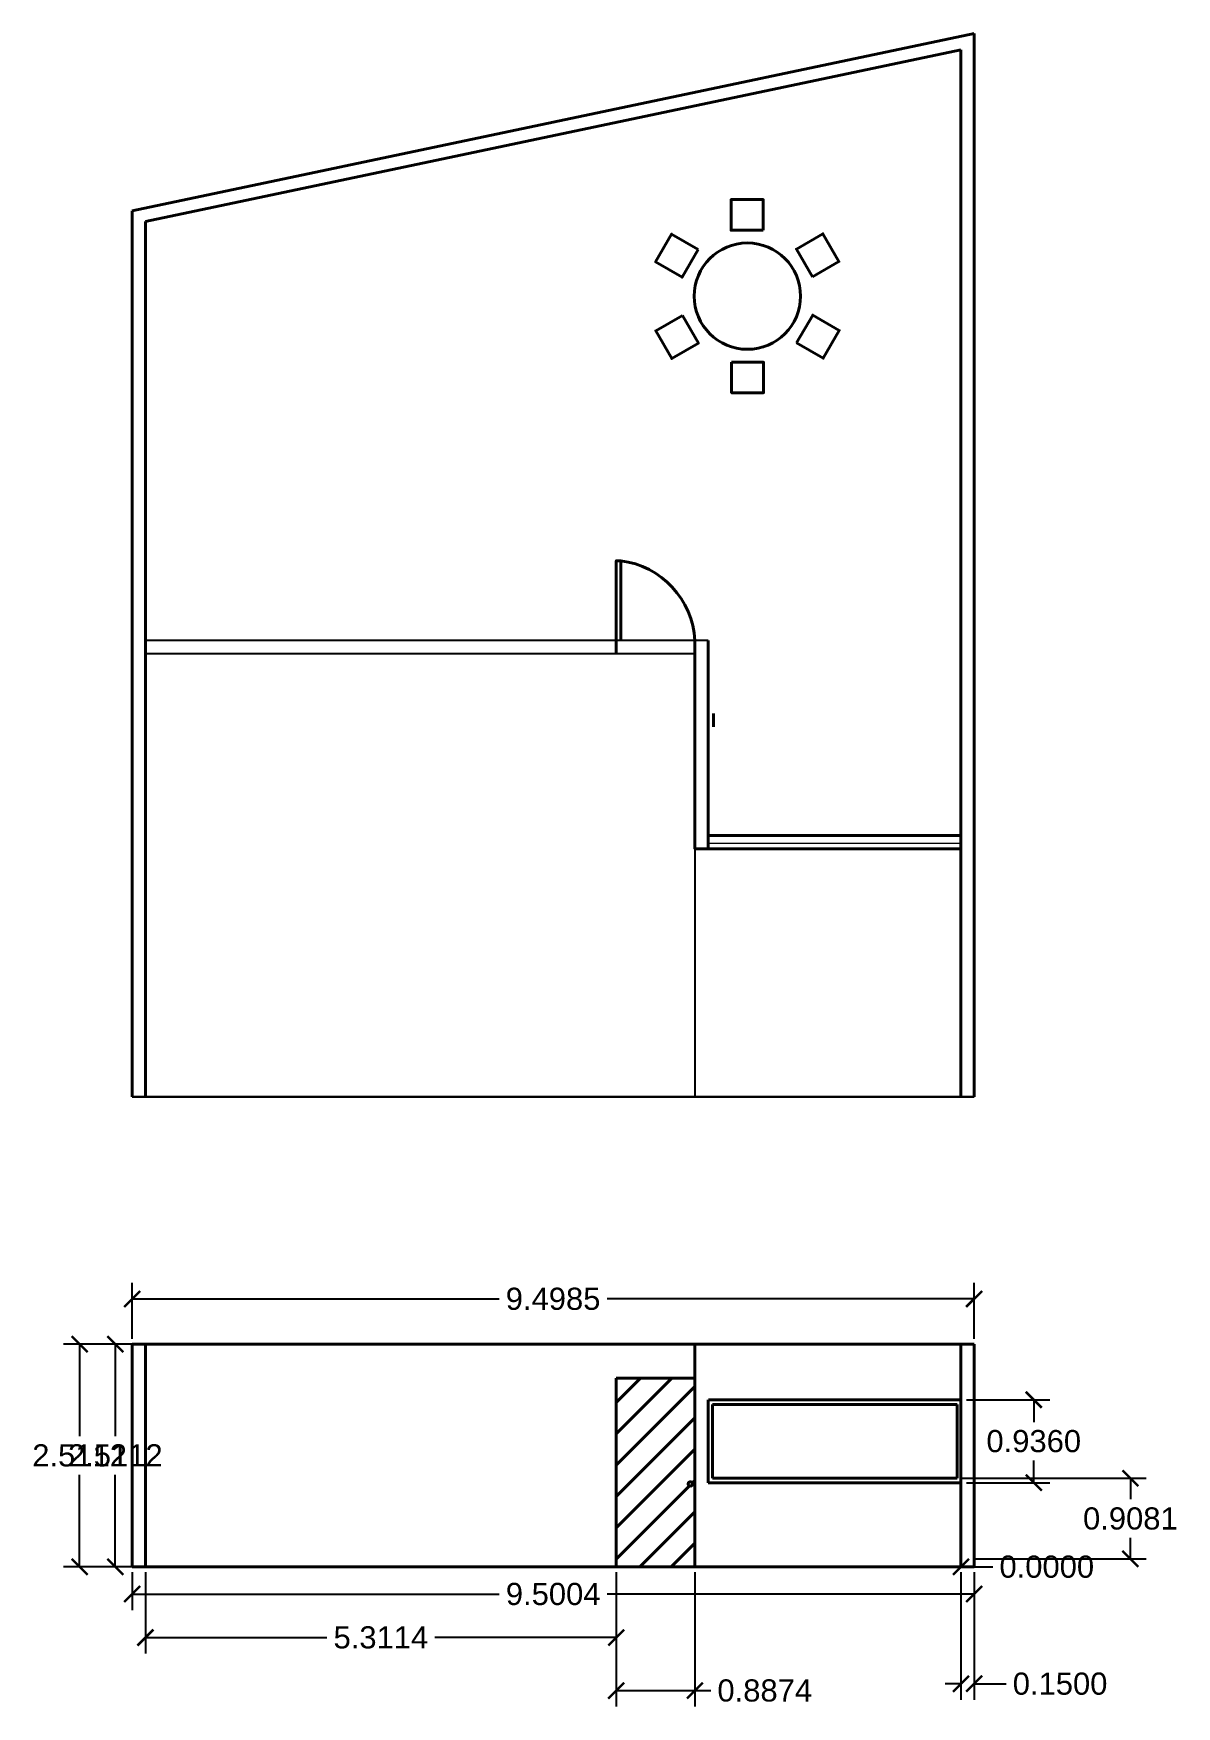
# Model space of a CAD drawing. Header units: millimetres. Extents: x 0 to 12.9, y -6.4 to 12.5.
import ezdxf

# ---------------------------------------------------------------- set-up
doc = ezdxf.new("R2010")
doc.units = ezdxf.units.MM
doc.header["$MEASUREMENT"] = 0
for name, color, linetype, lineweight in [('MUROS', 7, 'Continuous', 40), ('PISOS', 251, 'Continuous', 25), ('VENTANA', 252, 'Continuous', 18)]:
    doc.layers.add(name, color=color, linetype=linetype, lineweight=lineweight)
doc.styles.add('Annotative', font='arial.ttf')
doc.styles.get("Standard").update_dxf_attribs({"font": 'arial.ttf'})
doc.dimstyles.get("Standard").update_dxf_attribs({"dimtxt": 0.25, "dimasz": 0.18, "dimexe": 0.18, "dimexo": 0.0625, "dimgap": 0.09, "dimtad": 0, "dimtih": 1, "dimtoh": 1, "dimdec": 4, "dimzin": 0, "dimdsep": 46, "dimtxsty": 'Standard', "dimblk": 'ARCHTICK', "dimcen": 0.09, "dimadec": 0, "dimazin": 0, "dimtfac": 1, "dimtdec": 4, "dimtofl": 0, "dimtmove": 0, "dimatfit": 3, "dimfxl": 1, "dimtolj": 1, "dimtzin": 0, "dimarcsym": 0})

# ---------------------------------------------------------------- blocks, each defined once
blk = doc.blocks.new('*U6')
at = {"layer": 'MUROS'}
blk.add_lwpolyline([(-0.181, 0.173), (0.181, 0.173), (0.181, -0.173), (-0.181, -0.173)], close=True, dxfattribs=at)
blk = doc.blocks.new('*U8')
at = {"layer": 'MUROS', "color": 0, "linetype": 'ByBlock', "lineweight": -2, "transparency": 16777216}
for p, rotation in [((8.066, 10.444), 180), ((7.272, 9.984), 239.9999999999999), ((8.861, 9.988), 120), ((7.275, 9.066), 299.9999999999999), ((8.864, 9.07), 59.99999999999996)]:
    blk.add_blockref('*U6', p, dxfattribs=dict(at, rotation=rotation))
blk.add_blockref('*U6', (8.07, 8.609), dxfattribs=at)
blk = doc.blocks.new('COMEDOR')
at = {"layer": 'MUROS'}
blk.add_circle((8.068, 9.527), 0.6, dxfattribs=at)
blk.add_blockref('*U8', (0, 0), dxfattribs=at)
blk = doc.blocks.new('_ArchTick')
at = {"color": 0, "linetype": 'ByBlock', "const_width": 0.15}
blk.add_lwpolyline([(-0.5, -0.5), (0.5, 0.5)], dxfattribs=at)
blk = doc.blocks.new('*D23')
at = {"layer": 'Defpoints', "color": 0, "transparency": 16777216}
for p in [(10.626, -1.789), (1.127, -2.3), (10.626, -2.3)]:
    blk.add_point(p, dxfattribs=at)
at = {"layer": 'MUROS', "color": 0, "lineweight": -2, "transparency": 16777216}
for p, q in [((1.127, -2.238), (1.127, -1.609)), ((10.626, -2.238), (10.626, -1.609)), ((1.127, -1.789), (5.266, -1.789)), ((10.626, -1.789), (6.486, -1.789))]:
    blk.add_line(p, q, dxfattribs=at)
at = {"layer": 'MUROS', "color": 0, "lineweight": -2, "transparency": 16777216, "xscale": 0.18, "yscale": 0.18, "zscale": 0.18, "rotation": 180}
blk.add_blockref('_ArchTick', (1.127, -1.789), dxfattribs=at)
at = {"layer": 'MUROS', "color": 0, "lineweight": -2, "transparency": 16777216, "xscale": 0.18, "yscale": 0.18, "zscale": 0.18}
blk.add_blockref('_ArchTick', (10.626, -1.789), dxfattribs=at)
at = {"layer": 'MUROS', "color": 0, "transparency": 16777216, "insert": (5.876, -1.789), "char_height": 0.25, "attachment_point": 5, "style": 'Annotative'}
blk.add_mtext('\\A1;9.4985', dxfattribs=at)
blk = doc.blocks.new('*D25')
at = {"layer": 'Defpoints', "color": 0, "transparency": 16777216}
for p in [(0.937, -2.3), (1.277, -2.3), (1.277, -4.812)]:
    blk.add_point(p, dxfattribs=at)
at = {"layer": 'MUROS', "color": 0, "lineweight": -2, "transparency": 16777216}
for p, q in [((1.215, -2.3), (0.757, -2.3)), ((0.937, -2.3), (0.937, -3.338)), ((0.937, -4.812), (0.937, -3.774)), ((1.215, -4.812), (0.757, -4.812))]:
    blk.add_line(p, q, dxfattribs=at)
at = {"layer": 'MUROS', "color": 0, "lineweight": -2, "transparency": 16777216, "xscale": 0.18, "yscale": 0.18, "zscale": 0.18}
for p, rotation in [((0.937, -2.3), 90), ((0.937, -4.812), 270)]:
    blk.add_blockref('_ArchTick', p, dxfattribs=dict(at, rotation=rotation))
at = {"layer": 'MUROS', "color": 0, "transparency": 16777216, "insert": (0.937, -3.556), "char_height": 0.25, "attachment_point": 5}
blk.add_mtext('\\A1;2.5112', dxfattribs=at)
blk = doc.blocks.new('*D26')
at = {"layer": 'Defpoints', "color": 0, "transparency": 16777216}
for p in [(1.127, -2.3), (0.534, -4.812), (1.127, -4.812)]:
    blk.add_point(p, dxfattribs=at)
at = {"layer": 'MUROS', "color": 0, "lineweight": -2, "transparency": 16777216}
for p, q in [((1.065, -2.3), (0.354, -2.3)), ((0.534, -2.3), (0.534, -3.338)), ((0.534, -4.812), (0.534, -3.774)), ((1.065, -4.812), (0.354, -4.812))]:
    blk.add_line(p, q, dxfattribs=at)
at = {"layer": 'MUROS', "color": 0, "lineweight": -2, "transparency": 16777216, "xscale": 0.18, "yscale": 0.18, "zscale": 0.18}
for p, rotation in [((0.534, -2.3), 90), ((0.534, -4.812), 270)]:
    blk.add_blockref('_ArchTick', p, dxfattribs=dict(at, rotation=rotation))
at = {"layer": 'MUROS', "color": 0, "transparency": 16777216, "insert": (0.534, -3.556), "char_height": 0.25, "attachment_point": 5}
blk.add_mtext('\\A1;2.5112', dxfattribs=at)
blk = doc.blocks.new('*D27')
at = {"layer": 'Defpoints', "color": 0, "transparency": 16777216}
for p in [(1.127, -4.812), (10.627, -4.812), (10.627, -5.12)]:
    blk.add_point(p, dxfattribs=at)
at = {"layer": 'MUROS', "color": 0, "lineweight": -2, "transparency": 16777216}
for p, q in [((1.127, -4.874), (1.127, -5.3)), ((10.627, -4.874), (10.627, -5.3)), ((1.127, -5.12), (5.269, -5.12)), ((10.627, -5.12), (6.486, -5.12))]:
    blk.add_line(p, q, dxfattribs=at)
at = {"layer": 'MUROS', "color": 0, "lineweight": -2, "transparency": 16777216, "xscale": 0.18, "yscale": 0.18, "zscale": 0.18, "rotation": 180}
blk.add_blockref('_ArchTick', (1.127, -5.12), dxfattribs=at)
at = {"layer": 'MUROS', "color": 0, "lineweight": -2, "transparency": 16777216, "xscale": 0.18, "yscale": 0.18, "zscale": 0.18}
blk.add_blockref('_ArchTick', (10.627, -5.12), dxfattribs=at)
at = {"layer": 'MUROS', "color": 0, "transparency": 16777216, "insert": (5.877, -5.12), "char_height": 0.25, "attachment_point": 5}
blk.add_mtext('\\A1;9.5004', dxfattribs=at)
blk = doc.blocks.new('*D28')
at = {"layer": 'Defpoints', "color": 0, "transparency": 16777216}
for p in [(1.277, -4.812), (6.588, -4.812), (6.588, -5.61)]:
    blk.add_point(p, dxfattribs=at)
at = {"layer": 'MUROS', "color": 0, "lineweight": -2, "transparency": 16777216}
for p, q in [((1.277, -4.874), (1.277, -5.79)), ((6.588, -4.874), (6.588, -5.79)), ((1.277, -5.61), (3.324, -5.61)), ((6.588, -5.61), (4.541, -5.61))]:
    blk.add_line(p, q, dxfattribs=at)
at = {"layer": 'MUROS', "color": 0, "lineweight": -2, "transparency": 16777216, "xscale": 0.18, "yscale": 0.18, "zscale": 0.18, "rotation": 180}
blk.add_blockref('_ArchTick', (1.277, -5.61), dxfattribs=at)
at = {"layer": 'MUROS', "color": 0, "lineweight": -2, "transparency": 16777216, "xscale": 0.18, "yscale": 0.18, "zscale": 0.18}
blk.add_blockref('_ArchTick', (6.588, -5.61), dxfattribs=at)
at = {"layer": 'MUROS', "color": 0, "transparency": 16777216, "insert": (3.933, -5.61), "char_height": 0.25, "attachment_point": 5}
blk.add_mtext('\\A1;5.3114', dxfattribs=at)
blk = doc.blocks.new('*D29')
at = {"layer": 'Defpoints', "color": 0, "transparency": 16777216}
for p in [(6.588, -4.812), (7.476, -4.812), (7.476, -6.209)]:
    blk.add_point(p, dxfattribs=at)
at = {"layer": 'MUROS', "color": 0, "lineweight": -2, "transparency": 16777216}
for p, q in [((6.588, -4.874), (6.588, -6.389)), ((7.476, -4.874), (7.476, -6.389)), ((6.588, -6.209), (7.476, -6.209)), ((7.476, -6.209), (7.656, -6.209))]:
    blk.add_line(p, q, dxfattribs=at)
at = {"layer": 'MUROS', "color": 0, "lineweight": -2, "transparency": 16777216, "xscale": 0.18, "yscale": 0.18, "zscale": 0.18, "rotation": 180}
blk.add_blockref('_ArchTick', (6.588, -6.209), dxfattribs=at)
at = {"layer": 'MUROS', "color": 0, "lineweight": -2, "transparency": 16777216, "xscale": 0.18, "yscale": 0.18, "zscale": 0.18}
blk.add_blockref('_ArchTick', (7.476, -6.209), dxfattribs=at)
at = {"layer": 'MUROS', "color": 0, "transparency": 16777216, "insert": (8.264, -6.209), "char_height": 0.25, "attachment_point": 5}
blk.add_mtext('\\A1;0.8874', dxfattribs=at)
blk = doc.blocks.new('*D30')
at = {"layer": 'Defpoints', "color": 0, "transparency": 16777216}
blk.add_point((10.478, -4.812), dxfattribs=at)
blk.add_point((10.478, -4.812), dxfattribs=at)
blk.add_point((10.478, -4.812), dxfattribs=at)
at = {"layer": 'MUROS', "color": 0, "lineweight": -2, "transparency": 16777216}
for p, q in [((10.478, -4.749), (10.478, -4.632)), ((10.478, -4.749), (10.478, -4.632)), ((10.478, -4.812), (10.298, -4.812)), ((10.478, -4.812), (10.838, -4.812))]:
    blk.add_line(p, q, dxfattribs=at)
at = {"layer": 'MUROS', "color": 0, "lineweight": -2, "transparency": 16777216, "xscale": 0.18, "yscale": 0.18, "zscale": 0.18}
blk.add_blockref('_ArchTick', (10.478, -4.812), dxfattribs=at)
at = {"layer": 'MUROS', "color": 0, "lineweight": -2, "transparency": 16777216, "xscale": 0.18, "yscale": 0.18, "zscale": 0.18, "rotation": 180}
blk.add_blockref('_ArchTick', (10.478, -4.812), dxfattribs=at)
at = {"layer": 'MUROS', "color": 0, "transparency": 16777216, "insert": (11.446, -4.812), "char_height": 0.25, "attachment_point": 5}
blk.add_mtext('\\A1;0.0000', dxfattribs=at)
blk = doc.blocks.new('*D31')
at = {"layer": 'Defpoints', "color": 0, "transparency": 16777216}
for p in [(10.478, -4.812), (10.627, -4.812), (10.627, -6.132)]:
    blk.add_point(p, dxfattribs=at)
at = {"layer": 'MUROS', "color": 0, "lineweight": -2, "transparency": 16777216}
for p, q in [((10.478, -4.874), (10.478, -6.312)), ((10.627, -4.874), (10.627, -6.312)), ((10.478, -6.132), (10.298, -6.132)), ((10.627, -6.132), (10.987, -6.132))]:
    blk.add_line(p, q, dxfattribs=at)
at = {"layer": 'MUROS', "color": 0, "lineweight": -2, "transparency": 16777216, "xscale": 0.18, "yscale": 0.18, "zscale": 0.18}
blk.add_blockref('_ArchTick', (10.478, -6.132), dxfattribs=at)
at = {"layer": 'MUROS', "color": 0, "lineweight": -2, "transparency": 16777216, "xscale": 0.18, "yscale": 0.18, "zscale": 0.18, "rotation": 180}
blk.add_blockref('_ArchTick', (10.627, -6.132), dxfattribs=at)
at = {"layer": 'MUROS', "color": 0, "transparency": 16777216, "insert": (11.596, -6.132), "char_height": 0.25, "attachment_point": 5}
blk.add_mtext('\\A1;0.1500', dxfattribs=at)
blk = doc.blocks.new('*D32')
at = {"layer": 'Defpoints', "color": 0, "transparency": 16777216}
for p in [(10.478, -2.927), (10.478, -3.863), (11.299, -3.863)]:
    blk.add_point(p, dxfattribs=at)
at = {"layer": 'MUROS', "color": 0, "lineweight": -2, "transparency": 16777216}
for p, q in [((10.54, -2.927), (11.479, -2.927)), ((11.299, -2.927), (11.299, -3.178)), ((11.299, -3.863), (11.299, -3.613)), ((10.54, -3.863), (11.479, -3.863))]:
    blk.add_line(p, q, dxfattribs=at)
at = {"layer": 'MUROS', "color": 0, "lineweight": -2, "transparency": 16777216, "xscale": 0.18, "yscale": 0.18, "zscale": 0.18}
for p, rotation in [((11.299, -2.927), 90), ((11.299, -3.863), 270)]:
    blk.add_blockref('_ArchTick', p, dxfattribs=dict(at, rotation=rotation))
at = {"layer": 'MUROS', "color": 0, "transparency": 16777216, "insert": (11.299, -3.395), "char_height": 0.25, "attachment_point": 5}
blk.add_mtext('\\A1;0.9360', dxfattribs=at)
blk = doc.blocks.new('*D33')
at = {"layer": 'Defpoints', "color": 0, "transparency": 16777216}
for p in [(10.433, -3.813), (12.389, -3.813), (10.568, -4.722)]:
    blk.add_point(p, dxfattribs=at)
at = {"layer": 'MUROS', "color": 0, "lineweight": -2, "transparency": 16777216}
for p, q in [((10.496, -3.813), (12.569, -3.813)), ((12.389, -3.813), (12.389, -4.05)), ((12.389, -4.722), (12.389, -4.485)), ((10.63, -4.722), (12.569, -4.722))]:
    blk.add_line(p, q, dxfattribs=at)
at = {"layer": 'MUROS', "color": 0, "lineweight": -2, "transparency": 16777216, "xscale": 0.18, "yscale": 0.18, "zscale": 0.18}
for p, rotation in [((12.389, -3.813), 90), ((12.389, -4.722), 270)]:
    blk.add_blockref('_ArchTick', p, dxfattribs=dict(at, rotation=rotation))
at = {"layer": 'MUROS', "color": 0, "transparency": 16777216, "insert": (12.389, -4.268), "char_height": 0.25, "attachment_point": 5}
blk.add_mtext('\\A1;0.9081', dxfattribs=at)

msp = doc.modelspace()

# ---------------------------------------------------------------- hatches: boundary and pattern name
at = {"layer": 'MUROS'}
h = msp.add_hatch(dxfattribs=at)
h.set_pattern_fill('ANSI31', color=256, scale=2)
h.paths.add_polyline_path([(7.47585, -2.68412), (6.58849, -2.68412), (6.58849, -4.81161), (7.47585, -4.81161)])
h.paths.add_polyline_path([(7.44992, -3.87663, -1), (7.39992, -3.87663, -1)], flags=16)

# ---------------------------------------------------------------- linework, layer by layer
for p, q in [((7.62708, 5.64135), (1.27708, 5.64135)), ((7.47708, 5.49135), (1.27708, 5.49135)), ((1.12708, 0.49135), (10.62708, 0.49135)), ((10.62708, 0.49135), (1.12708, 0.49135))]:
    msp.add_line(p, q)
for p, q in [((1.12708, 10.49135), (10.62708, 12.49135)), ((10.62708, 0.49135), (10.62708, 12.49135)), ((1.27708, 10.36964), (10.47708, 12.30648)), ((10.47708, 0.49135), (10.47708, 12.30648)), ((1.12708, 0.49135), (1.12708, 10.49135)), ((1.27708, 0.49135), (1.27708, 10.36964)), ((6.58849, 5.49158), (6.58849, 5.64158)), ((7.47708, 5.49135), (7.47708, 5.64135)), ((7.68726, 4.66827), (7.68726, 4.81827)), ((7.62708, 3.44135), (7.62708, 3.29135)), ((1.12521, -2.30046), (10.6256, -2.30046)), ((1.12708, -2.30046), (1.12708, -4.81161)), ((1.27705, -2.31177), (1.27705, -4.81161)), ((7.47585, -2.30046), (7.47585, -4.81161)), ((10.4775, -2.30046), (10.4775, -4.81161)), ((10.62747, -2.30046), (10.62747, -4.81161)), ((6.58849, -2.68412), (6.58849, -4.81161)), ((6.58849, -2.68412), (7.47585, -2.68412)), ((7.62582, -2.92954), (7.62582, -3.86346)), ((7.62861, -2.92743), (10.4775, -2.92743)), ((7.67582, -2.97954), (10.43345, -2.97954)), ((7.67582, -2.97954), (7.67582, -3.81346)), ((10.43345, -2.97954), (10.43345, -3.81346)), ((10.47701, -2.97954), (10.47701, -3.81346)), ((10.47701, -2.97954), (10.47701, -3.81346)), ((7.62533, -3.86346), (10.47701, -3.86346)), ((7.67582, -3.81346), (10.43345, -3.81346)), ((1.12708, -4.81161), (10.62747, -4.81161))]:
    msp.add_line(p, q, dxfattribs=at)
for points in [[(6.58849, 5.64135), (6.58849, 6.54135), (6.58849, 6.54135), (6.63849, 6.54135), (6.63849, 5.64135)], [(10.47708, 3.29135), (7.47708, 3.29135), (7.47708, 5.49135)], [(10.47708, 3.44135), (7.62708, 3.44135), (7.62708, 5.64135)]]:
    msp.add_lwpolyline(points, dxfattribs=at)
msp.add_circle((7.42492, -3.87663), 0.025, dxfattribs=at)
msp.add_arc((6.51638, 5.58688), 0.96225, 3.245075, 82.709447, dxfattribs=at)
at = {"layer": 'PISOS'}
msp.add_line((7.47708, 3.29135), (7.47708, 0.49135), dxfattribs=at)
at = {"layer": 'VENTANA'}
msp.add_line((7.62708, 3.35384), (10.47708, 3.35384), dxfattribs=at)

# ---------------------------------------------------------------- block references
at = {"layer": 'MUROS'}
msp.add_blockref('COMEDOR', (0, 0), dxfattribs=at)

# ---------------------------------------------------------------- dimensions: what is measured, and where the dimension line sits
dim = msp.add_linear_dim(base=(10.6256, -1.78926), p1=(1.12708, -2.30046), p2=(10.6256, -2.30046), dimstyle='Standard', override={"dimtxsty": 'Annotative'}, dxfattribs=at)
dim.commit()
dim.dimension.update_dxf_attribs({"geometry": '*D23', "text_midpoint": (5.87634, -1.78926)})
for base, p1, p2, picture, middle in [((0.534173, -4.81161), (1.127082, -2.300455), (1.127082, -4.81161), '*D26', (0.534173, -3.556033)), ((0.937454, -2.300455), (1.27705, -4.81161), (1.27705, -2.300455), '*D25', (0.937454, -3.556033)), ((11.29867, -3.86346), (10.4775, -2.92743), (10.4775, -3.86346), '*D32', (11.29867, -3.39545)), ((12.389242, -3.813462), (10.567504, -4.72161), (10.433448, -3.813462), '*D33', (12.389242, -4.267536))]:
    dim = msp.add_linear_dim(base=base, p1=p1, p2=p2, angle=90, dimstyle='Standard', dxfattribs=at)
    dim.commit()
    dim.dimension.update_dxf_attribs({"geometry": picture, "text_midpoint": middle})
for base, p1, p2, picture, middle in [((10.4775041621, -4.8116101232), (10.4775041621, -4.8116101232), (10.4775041621, -4.8116101232), '*D30', (11.4460068907, -4.8116101232)), ((10.62747, -5.11953), (1.12708, -4.81161), (10.62747, -4.81161), '*D27', (5.87728, -5.11953)), ((6.58849, -5.61026), (1.27705, -4.81161), (6.58849, -4.81161), '*D28', (3.93277, -5.61026)), ((7.47585, -6.20879), (6.58849, -4.81161), (7.47585, -4.81161), '*D29', (8.26427, -6.20879)), ((10.62747, -6.13206), (10.4775, -4.81161), (10.62747, -4.81161), '*D31', (11.59598, -6.13206))]:
    dim = msp.add_linear_dim(base=base, p1=p1, p2=p2, dimstyle='Standard', dxfattribs=at)
    dim.commit()
    dim.dimension.update_dxf_attribs({"geometry": picture, "text_midpoint": middle})

doc.saveas('drawing.dxf')
